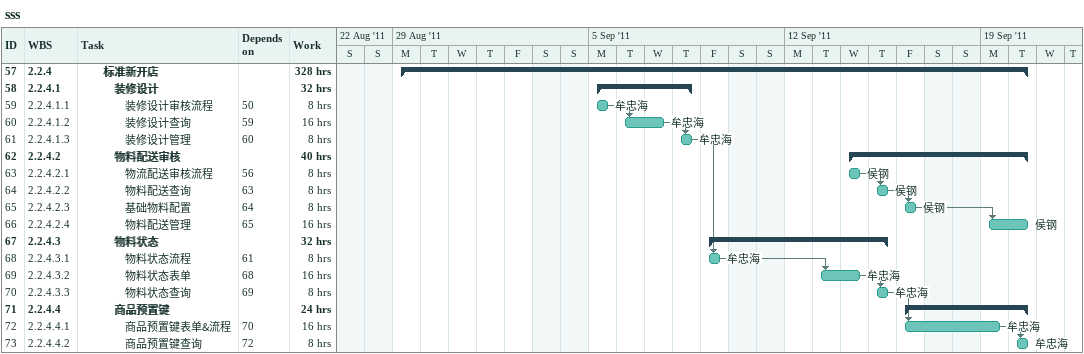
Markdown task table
sss

| ID | WBS | Task | Start | Finish | Predecessors | Resources | Work (h) |
|---|---|---|---|---|---|---|---|
| 57 | 2.2.4 | **标准新开店** | 2011-08-29 | 2011-09-20 |  |  | 328 |
| 58 | 2.2.4.1 | **装修设计** | 2011-09-05 | 2011-09-08 |  |  | 32 |
| 59 | 2.2.4.1.1 | 装修设计审核流程 | 2011-09-05 | 2011-09-05 | 50 | 牟忠海 | 8 |
| 60 | 2.2.4.1.2 | 装修设计查询 | 2011-09-06 | 2011-09-07 | 59 | 牟忠海 | 16 |
| 61 | 2.2.4.1.3 | 装修设计管理 | 2011-09-08 | 2011-09-08 | 60 | 牟忠海 | 8 |
| 62 | 2.2.4.2 | **物料配送审核** | 2011-09-14 | 2011-09-20 |  |  | 40 |
| 63 | 2.2.4.2.1 | 物流配送审核流程 | 2011-09-14 | 2011-09-14 | 56 | 侯钢 | 8 |
| 64 | 2.2.4.2.2 | 物料配送查询 | 2011-09-15 | 2011-09-15 | 63 | 侯钢 | 8 |
| 65 | 2.2.4.2.3 | 基础物料配置 | 2011-09-16 | 2011-09-16 | 64 | 侯钢 | 8 |
| 66 | 2.2.4.2.4 | 物料配送管理 | 2011-09-19 | 2011-09-20 | 65 | 侯钢 | 16 |
| 67 | 2.2.4.3 | **物料状态** | 2011-09-09 | 2011-09-15 |  |  | 32 |
| 68 | 2.2.4.3.1 | 物料状态流程 | 2011-09-09 | 2011-09-09 | 61 | 牟忠海 | 8 |
| 69 | 2.2.4.3.2 | 物料状态表单 | 2011-09-13 | 2011-09-14 | 68 | 牟忠海 | 16 |
| 70 | 2.2.4.3.3 | 物料状态查询 | 2011-09-15 | 2011-09-15 | 69 | 牟忠海 | 8 |
| 71 | 2.2.4.4 | **商品预置键** | 2011-09-16 | 2011-09-20 |  |  | 24 |
| 72 | 2.2.4.4.1 | 商品预置键表单&流程 | 2011-09-16 | 2011-09-19 | 70 | 牟忠海 | 16 |
| 73 | 2.2.4.4.2 | 商品预置键查询 | 2011-09-20 | 2011-09-20 | 72 | 牟忠海 | 8 |
